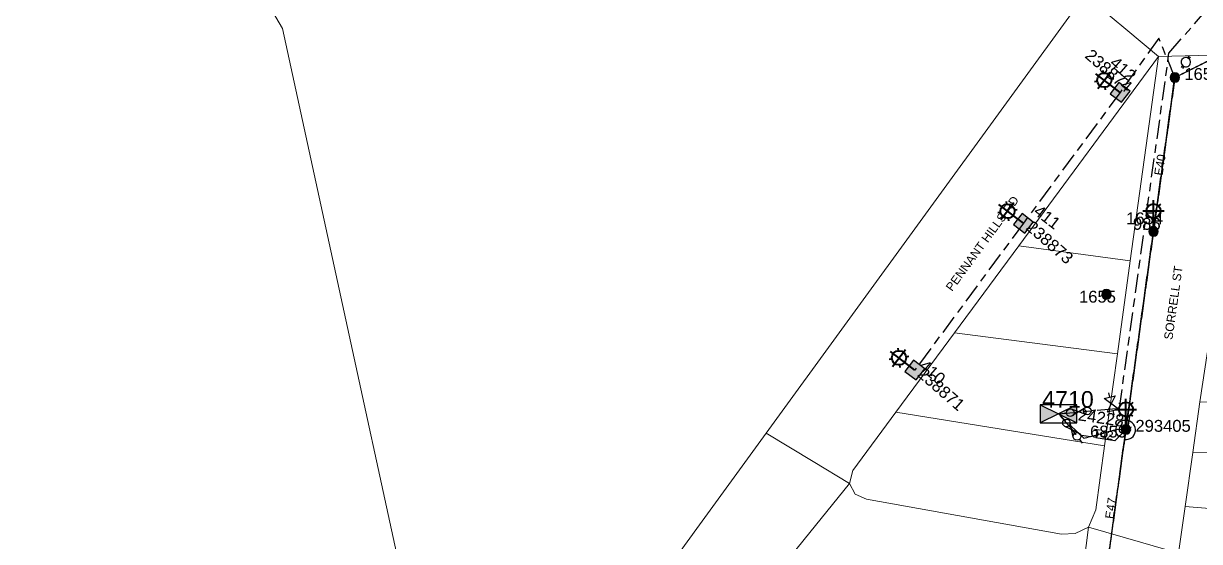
# Model space of a CAD drawing. Header units: metres. Extents: x 315403 to 316343, y 6257875 to 6258324.
# Drawn here: x 315402.9 to 315650.6, y 6258063.1 to 6258172.3 of the extents above; entities that cross this region are included whole.
import ezdxf
from ezdxf.enums import TextEntityAlignment as Align

# ---------------------------------------------------------------- set-up
doc = ezdxf.new("R2010")
doc.units = ezdxf.units.M
doc.linetypes.add('Cable Exist OH', pattern=[1, 1, 0])
doc.linetypes.add('Cable Exist UG', pattern=[8.2, 4, -1.2, 1.8, -1.2])
doc.layers.get('0').update_dxf_attribs({"color": 6})
for name, color, linetype, lineweight in [('Cadastre Buildings_SP_EXT', 9, 'Continuous', 5), ('Cadastre Land Parcels_SP_EXT', 9, 'Continuous', 5), ('Cadastre Roads_SP_EXT', 9, 'Continuous', 5)]:
    doc.layers.add(name, color=color, linetype=linetype, lineweight=lineweight)
for name, color, linetype in [('Equip_LV_EXT', 7, 'Continuous'), ('Equip_SP_HV_EXT', 7, 'Continuous'), ('Equip_SP_LV_EXT', 7, 'Continuous'), ('Equip_SP_SL_EXT', 7, 'Continuous'), ('Mains_HV_EXT', 7, 'Continuous'), ('Mains_LV_EXT', 7, 'Continuous'), ('Mains_SL_EXT', 7, 'Continuous'), ('Sub_SP_EXT', 7, 'Continuous'), ('SupportsOH_SP_TR_HV_LV_SL_EXT', 7, 'Continuous'), ('SupportsUG_SP_LV_SL_EXT', 7, 'Continuous')]:
    doc.layers.add(name, color=color, linetype=linetype)
doc.styles.add('COLUMN_LABEL', font='arial.ttf')
doc.styles.add('iecARIAL', font='arial.ttf', dxfattribs={"height": 2})
doc.styles.add('POLE_LABEL', font='arial.ttf')
doc.styles.get("Standard").update_dxf_attribs({"font": 'arial.ttf'})

# ---------------------------------------------------------------- blocks, each defined once
blk = doc.blocks.new('SUB_PADMOUNT_EXT')
for points in [[(0, 0), (-3.84, 1.92), (-3.84, -1.92)], [(0, 0), (3.84, 1.92), (3.84, -1.92)]]:
    blk.add_hatch(color=256).paths.add_polyline_path(points)
for p, q in [((3.84, 1.92), (-3.84, -1.92)), ((-3.84, 1.92), (3.84, -1.92))]:
    blk.add_line(p, q)
blk.add_lwpolyline([(-3.84, -1.92), (3.84, -1.92), (3.84, 1.92), (-3.84, 1.92)], close=True)
for tag, height, flags, p in [('ASSET_NUM', 3.5, 8, (2, 2)), ('STREET_CODE', 0.2, 9, (1.5, 0)), ('CONSTRUCTED_VOLTAGE', 0.2, 9, (1.5, -0.2)), ('OPERATING_VOLTAGE', 0.2, 9, (1.5, -0.6)), ('ORIENTATION', 0.2, 9, (1.5, -0.8)), ('OWNED_BY', 0.2, 9, (1.5, -1)), ('OPERATED_BY', 0.2, 9, (1.5, -1.2)), ('SECONDARY_VOLTAGE', 0.2, 9, (1.5, -1.6)), ('STATE', 0.2, 9, (1.5, -1.8)), ('SUBSTATION_TYPE', 0.2, 9, (1.5, -2.2)), ('NO_PHASES', 0.2, 9, (1.5, -0.4)), ('MAINTAINED_BY', 0.2, 9, (1.5, -1.4)), ('PARENT', 0.2, 9, (1.5, -2)), ('USAGE', 0.2, 9, (1.5, -2.4)), ('STREETNAME', 0.2, 9, (1.5, -3)), ('SUBURB', 0.2, 9, (1.5, -3.2)), ('Z', 0.2, 1, (1.5, -3.6)), ('LEGEND', 0.2, 9, (1.5, -2.6)), ('LOCATION', 0.2, 9, (1.5, -2.8)), ('NOTES', 0.2, 9, (1.5, -3.4))]:
    blk.add_attdef(tag, text='', height=height, dxfattribs=dict(flags=flags)).set_placement(p, align=Align.MIDDLE_LEFT)
blk = doc.blocks.new('COLUMN_EXT')
blk.add_hatch(color=256).paths.add_polyline_path([(-1.49, 1.48), (-1.49, -1.49), (1.48, -1.49), (1.48, 1.48)])
blk.add_lwpolyline([(-1.49, -1.49), (1.48, -1.49), (1.48, 1.48), (-1.49, 1.48)], close=True)
for tag, height, style, flags, p in [('ASSET_NUM', 2.5, 'COLUMN_LABEL', 8, (2, 2)), ('STRUCTURE_PLANT_NUMBER', 0.2, 'POLE_LABEL', 9, (1.81, 0.03)), ('STREET_CODE', 0.2, 'COLUMN_LABEL', 9, (1.81, -0.2))]:
    blk.add_attdef(tag, text='', height=height, dxfattribs=dict(style=style, flags=flags)).set_placement(p, align=Align.MIDDLE_LEFT)
at = {"flags": 1}
blk.add_attdef('Z', (1.81, -2.35), '', height=0.2, dxfattribs=at)
at = {"flags": 9}
for tag, p in [('COLUMN_TYPE', (1.81, -0.4)), ('OWNED_BY', (1.81, -0.6)), ('STATE', (1.81, -0.8)), ('USAGE', (1.81, -1)), ('STREETNAME', (1.81, -1.6)), ('SUBURB', (1.81, -1.8)), ('LEGEND', (1.81, -1.2)), ('LOCATION', (1.81, -1.4)), ('NOTES', (1.81, -2))]:
    blk.add_attdef(tag, text='', height=0.2, dxfattribs=at).set_placement(p, align=Align.MIDDLE_LEFT)
blk = doc.blocks.new('LV_OH_LINKS_OPEN_EXT')
for p, q in [((-0.17, 4.97), (-0.17, 5.46)), ((0.17, 4.97), (0.17, 5.46)), ((-0.17, 3), (-0.17, 2.5)), ((0.17, 3), (0.17, 2.5))]:
    blk.add_line(p, q)
blk.add_lwpolyline([(0, 2.99, 1), (0, 4.98, 1)], format="xyb", close=True)
at = {"flags": 9}
for tag, p in [('ACTUAL_STATUS', (0, 0)), ('CONSTRUCTED_VOLTAGE', (0, -0.2)), ('OPERATING_VOLTAGE', (0, -0.6)), ('ORIENTATION', (0, -0.8)), ('OWNED_BY', (0, -1)), ('STATE', (0, -1.2)), ('SWITCH_TYPE', (0, -1.4)), ('NO_PHASES', (0, -0.4)), ('USAGE', (0, -1.6)), ('LEGEND', (0, -1.8)), ('NOTES', (0, -2))]:
    blk.add_attdef(tag, text='', height=0.2, dxfattribs=at).set_placement(p, align=Align.MIDDLE_LEFT)
at = {"flags": 1}
blk.add_attdef('Z', (0, 0), '', height=0.2, dxfattribs=at)
blk = doc.blocks.new('SL_LANTERN_EXT')
at = {"lineweight": 40}
for p, q in [((-1.46, 5.68), (-1.06, 5.28)), ((0, 1.97), (0, 6.47)), ((1.46, 5.68), (1.06, 5.28)), ((-2.25, 4.22), (2.25, 4.22)), ((-1.46, 2.76), (-1.06, 3.16)), ((0, 0), (0, 2.72)), ((1.46, 2.76), (1.06, 3.16))]:
    blk.add_line(p, q, dxfattribs=at)
blk.add_circle((0, 4.22), 1.5, dxfattribs=at)
at = {"style": 'iecARIAL', "flags": 8}
blk.add_attdef('ASSET_NUM', (1.5, 1.5), '', height=2.5, dxfattribs=at)
for tag, p, height, flags in [('OPERATING_VOLTAGE', (0.98, -1.65), 0.2, 9), ('ORIENTATION', (0.98, -1.85), 0.2, 9), ('OWNED_BY', (0.98, -2.05), 0.2, 9), ('STATE', (0.98, -2.25), 0.2, 9), ('CONSTRUCTED_VOLTAGE', (0.98, -0.65), 0.2, 9), ('CONTROL_TYPE', (0.98, -0.85), 0.2, 9), ('LANTERN_PURPOSE', (0.98, -1.05), 0.2, 9), ('LANTERN_TYPE', (0.98, -1.25), 0.2, 9), ('NO_PHASES', (0.98, -1.45), 0.2, 9), ('USAGE', (0.98, -2.45), 0.2, 9), ('CEXIST', (0.98, -2.65), 0.2, 9), ('LNUMBER', (2.18, -3.25), 2.5, 8), ('CNEW', (0.98, -2.85), 0.2, 9), ('CNUMBER', (0.98, -3.05), 0.2, 9), ('CREMOVE', (0.98, -3.25), 0.2, 9), ('CREPLACE', (0.98, -3.45), 0.2, 9), ('LKINGHEIGHT', (0.98, -3.65), 0.2, 9), ('LBRACKET', (0.98, -3.85), 0.2, 9), ('LBRACKETVOCAB', (0.98, -4.05), 0.2, 9), ('LCATEGORY', (0.98, -4.25), 0.2, 9), ('LCHARGE1', (0.98, -4.45), 0.2, 9), ('LCHARGE1PERCENT', (0.98, -4.65), 0.2, 9), ('LCHARGE2', (0.98, -4.85), 0.2, 9), ('LCHARGE2PERCENT', (0.98, -5.05), 0.2, 9), ('LCHARGE3', (0.98, -5.25), 0.2, 9), ('LCHARGE3PERCENT', (0.98, -5.45), 0.2, 9), ('LEXIST', (0.98, -5.65), 0.2, 9), ('LLAMP', (0.98, -5.85), 0.2, 9), ('LLAMPVOCAB', (0.98, -6.05), 0.2, 9), ('LMAST', (0.98, -6.25), 0.2, 9), ('LMASTVOCAB', (0.98, -6.45), 0.2, 9), ('LNEW', (0.98, -6.65), 0.2, 9), ('LANTNUMBER', (0.98, -6.85), 0.2, 9), ('LOUTREACH', (0.98, -7.25), 0.2, 9), ('LOUTREACHVOCAB', (0.98, -7.45), 0.2, 9), ('STREETNAME', (0.98, -9.25), 0.2, 9), ('SUBURB', (0.98, -9.45), 0.2, 1), ('LRATECODE', (0.98, -7.65), 0.2, 9), ('LREMOVE', (0.98, -7.85), 0.2, 9), ('LREPLACE', (0.98, -8.05), 0.2, 9), ('LTYPE', (0.98, -8.25), 0.2, 9), ('LTYPEVOCAB', (0.98, -8.45), 0.2, 9), ('LEGEND', (0.98, -8.65), 0.2, 9), ('LOCATION', (0.98, -8.85), 0.2, 9), ('NOTES', (0.98, -9.05), 0.2, 9)]:
    blk.add_attdef(tag, p, '', height=height, dxfattribs=dict(flags=flags))
blk = doc.blocks.new('POLE_EXT')
blk.add_hatch(color=256).paths.add_polyline_path([(-1, 0, 1), (1, 0, 1)])
blk.add_lwpolyline([(-1, 0, 1), (1, 0, 1)], format="xyb", close=True)
for tag, height, flags, p in [('pNumber', 2.5, 8, (-17.84, 2.07)), ('OWNED_BY', 0.2, 9, (1.35, -0.4)), ('SPECIAL_USE', 0.2, 9, (1.35, -0.8)), ('STATE', 0.2, 9, (1.35, -1)), ('cLV', 0.2, 9, (1.35, -1.4)), ('hDepth', 0.2, 9, (1.35, -1.6)), ('hDia', 0.2, 9, (1.35, -1.8)), ('cHV', 0.2, 9, (1.35, -2)), ('PARENT', 0.2, 9, (1.35, -0.6)), ('USAGE', 0.2, 9, (1.35, -1.2)), ('LBRACKET', 0.2, 9, (1.35, -2.2)), ('LExisting', 0.2, 9, (1.35, -2.4)), ('cLinedev', 0.2, 9, (1.35, -3.4)), ('pExisting', 0.2, 9, (1.35, -3.8)), ('pFooting', 0.2, 9, (1.35, -4.4)), ('pNew', 0.2, 9, (1.35, -4.6)), ('pRelocate', 0.2, 9, (1.35, -5)), ('LANTNUMBER', 0.2, 9, (1.35, -2.6)), ('LOther', 0.2, 9, (1.35, -2.8)), ('LRemove', 0.2, 9, (1.35, -3)), ('LEGEND', 0.2, 9, (1.35, -3.2)), ('LOCATION', 0.2, 9, (1.35, -3.6)), ('PFNUMBER', 0.2, 9, (1.35, -4)), ('NEWPFNUMBER', 0.2, 9, (1.35, -4.2)), ('pRemove', 0.2, 9, (1.35, -5.2)), ('pReplace', 0.2, 9, (1.35, -5.4)), ('pStay', 0.2, 9, (1.35, -5.6)), ('pType', 0.2, 9, (1.35, -5.8)), ('cspan', 0.2, 9, (1.35, -6)), ('STREETNAME', 0.2, 9, (1.35, -6.2)), ('SUBURB', 0.2, 9, (1.35, -6.4)), ('OPERATED_BY', 0.2, 9, (1.36, -7.01)), ('NOTES', 0.2, 9, (1.35, -6.6)), ('MAINTAINED_BY', 0.2, 9, (1.36, -6.81))]:
    blk.add_attdef(tag, text='', height=height, dxfattribs=dict(flags=flags)).set_placement(p, align=Align.MIDDLE_LEFT)
at = {"style": 'POLE_LABEL'}
for tag, height, flags, p in [('ASSET_NUM', 2.5, 8, (2, 2)), ('STRUCTURE_PLANT_NUMBER', 0.2, 9, (1.35, 0.03)), ('STREET_CODE', 0.2, 9, (1.35, -0.2))]:
    blk.add_attdef(tag, text='', height=height, dxfattribs=dict(at, flags=flags)).set_placement(p, align=Align.MIDDLE_LEFT)
at = {"flags": 1}
blk.add_attdef('Z', (1.35, -7.33), '', height=0.2, dxfattribs=at)
blk = doc.blocks.new('LV_UG_DFUSE_CLOSED_EXT')
for points in [[(1, 0), (0, 0)], [(5.04, 0.73), (2.16, -0.72)], [(5.05, -0.71), (2.16, 0.72)], [(6.2, 0.01), (7.2, 0.01)]]:
    blk.add_lwpolyline(points)
for centre in [(1.8, 0), (5.4, 0.01)]:
    blk.add_circle(centre, 0.8)
at = {"flags": 9}
for tag, p in [('ACTUAL_STATUS', (0, 0)), ('CONSTRUCTED_VOLTAGE', (0, -0.2)), ('OPERATING_VOLTAGE', (0, -0.6)), ('ORIENTATION', (0, -0.8)), ('STATE', (0, -1)), ('SWITCH_TYPE', (0, -1.2)), ('NO_PHASES', (0, -0.4)), ('USAGE', (0, -1.4)), ('NOTES', (0, -1.6))]:
    blk.add_attdef(tag, text='', height=0.2, dxfattribs=at).set_placement(p, align=Align.MIDDLE_LEFT)
at = {"flags": 1}
blk.add_attdef('Z', (0, 0), '', height=0.2, dxfattribs=at)
blk = doc.blocks.new('HV_DOF_CLOSED_EXT')
for p, q in [((0, 7.9), (0, 6.94)), ((0, 4.06), (0, 3.1))]:
    blk.add_line(p, q)
blk.add_lwpolyline([(-1.2, 4.06), (1.2, 4.06), (-1.2, 6.94), (1.2, 6.94)], close=True)
for tag, height, flags, p in [('ASSET_NUM', 2.5, 8, (2, 2)), ('STREET_CODE', 0.2, 9, (1.5, 0)), ('ACTUAL_STATUS', 0.2, 9, (1.5, -0.2)), ('CONSTRUCTED_VOLTAGE', 0.2, 9, (1.5, -0.4)), ('OPERATING_VOLTAGE', 0.2, 9, (1.5, -0.8)), ('ORIENTATION', 0.2, 9, (1.5, -1)), ('OWNED_BY', 0.2, 9, (1.5, -1.2)), ('OPERATED_BY', 0.2, 9, (1.5, -1.4)), ('STATE', 0.2, 9, (1.5, -1.8)), ('SWITCH_TYPE', 0.2, 9, (1.5, -2)), ('NO_PHASES', 0.2, 9, (1.5, -0.6)), ('MAINTAINED_BY', 0.2, 9, (1.5, -1.6)), ('USAGE', 0.2, 9, (1.5, -2.2)), ('LEGEND', 0.2, 9, (1.5, -2.4)), ('STREETNAME', 0.2, 9, (1.5, -2.8)), ('SUBURB', 0.2, 9, (1.5, -3)), ('Z', 0.2, 1, (1.5, -3.6)), ('LOCATION', 0.2, 9, (1.5, -2.6)), ('NOTES', 0.2, 9, (1.5, -3.2)), ('LABEL_ALIGNMENT', 0.2, 9, (1.5, -3.4))]:
    blk.add_attdef(tag, text='', height=height, dxfattribs=dict(flags=flags)).set_placement(p, align=Align.MIDDLE_LEFT)

msp = doc.modelspace()

# ---------------------------------------------------------------- linework, layer by layer
at = {"layer": 'Cadastre Buildings_SP_EXT', "linetype": 'Continuous'}
for points in [[(315636, 6258122.33), (315612.54, 6258125.47), (315598.98, 6258107.1), (315633.28, 6258102.67), (315636, 6258122.33)], [(315633.28, 6258102.67), (315598.98, 6258107.1), (315586.62, 6258090.37), (315630.57, 6258083.32), (315633.28, 6258102.67)], [(315630.57, 6258083.32), (315586.62, 6258090.37), (315577.55, 6258078.08), (315576.9, 6258075.37), (315578.05, 6258073.09), (315580.47, 6258072.04), (315621.52, 6258064.63), (315624.42, 6258064.79), (315627.19, 6258066.14), (315628.72, 6258069.77), (315630.57, 6258083.32)]]:
    msp.add_lwpolyline(points, close=True, dxfattribs=at)
at = {"layer": 'Cadastre Land Parcels_SP_EXT', "linetype": 'Continuous'}
for points in [[(315505.77, 6258012.16), (315509.75, 6258017.58), (315544.74, 6258065.84), (315559.31, 6258085.98), (315626.45, 6258178.36), (315641.96, 6258199.7), (315721.11, 6258308.71), (315717.15, 6258308.76), (315696.38, 6258308.92), (315563.91, 6258309.91), (315557.6, 6258309.96), (315513.76, 6258310.29), (315402.92, 6258264.09), (315457.44, 6258171.32), (315495.13, 6257997.65), (315505.77, 6258012.16)], [(315636, 6258122.33), (315641.97, 6258165.36), (315612.54, 6258125.47), (315636, 6258122.33)], [(315649.18, 6258081.9), (315674.04, 6258081.67), (315690.76, 6258081.51), (315691.61, 6258091.82), (315650.65, 6258092.53), (315649.18, 6258081.9)], [(315674.04, 6258081.67), (315649.18, 6258081.9), (315647.56, 6258070.47), (315673.35, 6258068.36), (315674.04, 6258081.67)], [(315672.95, 6258060.66), (315673.35, 6258068.36), (315647.56, 6258070.47), (315646.17, 6258060.64), (315672.95, 6258060.66)]]:
    msp.add_lwpolyline(points, close=True, dxfattribs=at)
at = {"layer": 'Cadastre Roads_SP_EXT', "linetype": 'Continuous'}
for points in [[(315641.97, 6258165.36), (315635.04, 6258171.17), (315626.45, 6258178.36), (315559.31, 6258085.98), (315569.24, 6258079.99), (315576.9, 6258075.37), (315577.55, 6258078.08), (315586.62, 6258090.37), (315598.98, 6258107.1), (315612.54, 6258125.47), (315641.97, 6258165.36)], [(315655.05, 6258123.63), (315658.05, 6258144.91), (315661.03, 6258165.86), (315653.11, 6258165.65), (315641.97, 6258165.36), (315636, 6258122.33), (315633.28, 6258102.67), (315630.57, 6258083.32), (315628.72, 6258069.77), (315627.19, 6258066.14), (315638.18, 6258062.96), (315646.17, 6258060.64), (315647.56, 6258070.47), (315649.18, 6258081.9), (315650.65, 6258092.53), (315652.23, 6258103.17), (315653.64, 6258113.41), (315655.05, 6258123.63)], [(315627.19, 6258066.14), (315624.42, 6258064.79), (315621.52, 6258064.63), (315580.47, 6258072.04), (315578.05, 6258073.09), (315576.9, 6258075.37), (315568.54, 6258065.02), (315561.44, 6258056.21), (315584.91, 6258052.12), (315618.73, 6258046.34), (315622.5, 6258045.3), (315624.2, 6258042.89), (315625.7, 6258054.57), (315627.19, 6258066.14)]]:
    msp.add_lwpolyline(points, close=True, dxfattribs=at)
at = {"layer": 'Mains_HV_EXT', "linetype": 'Cable Exist OH'}
for points in [[(315635.05, 6258086.63), (315645.38, 6258160.94), (315663.42, 6258170.01), (315693.75, 6258169.69), (315733.64, 6258169.75)], [(315626.19, 6258084.87), (315633.3, 6258086.79)], [(315629.07, 6258042.48), (315635.05, 6258086.63)], [(315633.3, 6258086.79), (315635.05, 6258086.63)]]:
    msp.add_lwpolyline(points, dxfattribs=at)
at = {"layer": 'Mains_HV_EXT', "linetype": 'Cable Exist UG'}
msp.add_lwpolyline([(315626.19, 6258084.87), (315620.87, 6258090.03)], dxfattribs=at)
at = {"layer": 'Mains_LV_EXT', "linetype": 'Cable Exist UG'}
for points in [[(315620.87, 6258090.03), (315633.7, 6258091.2), (315644, 6258165.03), (315644.11, 6258166.1), (315661.28, 6258185.78), (315663.33, 6258199.06), (315663.72, 6258200.04), (315669.55, 6258207.76), (315714.65, 6258267.78), (315739.12, 6258300.67)], [(315635.05, 6258086.63), (315632.72, 6258084.37), (315624.56, 6258085.66), (315623.82, 6258086.69), (315620.87, 6258090.03)]]:
    msp.add_lwpolyline(points, dxfattribs=at)
at = {"layer": 'Mains_LV_EXT', "linetype": 'Cable Exist OH'}
for points in [[(315663.42, 6258170.01), (315645.38, 6258160.94)], [(315645.38, 6258160.94), (315640.89, 6258128.59)], [(315640.89, 6258128.59), (315635.05, 6258086.63)], [(315635.05, 6258086.63), (315628.97, 6258042.51)]]:
    msp.add_lwpolyline(points, dxfattribs=at)
at = {"layer": 'Mains_LV_EXT', "linetype": 'Continuous'}
for points in [[(315635.33, 6258088.61, 0.794685), (315633.62, 6258085.24)], [(315634.78, 6258084.61, 0.999993), (315635.33, 6258088.63)]]:
    msp.add_lwpolyline(points, format="xyb", dxfattribs=at)
at = {"layer": 'Mains_SL_EXT', "linetype": 'Cable Exist UG'}
for points in [[(315645.38, 6258160.94), (315642.03, 6258169.24), (315633.86, 6258157.82)], [(315633.86, 6258157.82), (315613.48, 6258130.21)], [(315613.48, 6258130.21), (315590.63, 6258099.26)]]:
    msp.add_lwpolyline(points, dxfattribs=at)
at = {"layer": 'Mains_SL_EXT', "linetype": 'Cable Exist OH'}
for points in [[(315645.38, 6258160.94), (315663.42, 6258170.01)], [(315640.89, 6258128.59), (315645.38, 6258160.94)]]:
    msp.add_lwpolyline(points, dxfattribs=at)

# ---------------------------------------------------------------- block references
at = {"layer": 'Equip_LV_EXT'}
for p, rotation in [((315621.56, 6258090.06), 6.202804237243699), ((315621.43, 6258089.52), 308.2010176577809)]:
    msp.add_blockref('LV_UG_DFUSE_CLOSED_EXT', p, dxfattribs=dict(at, rotation=rotation))
at = {"layer": 'Equip_SP_HV_EXT'}
ref = msp.add_blockref('HV_DOF_CLOSED_EXT', (315633.3, 6258086.79), dxfattribs=dict(at, rotation=13.95861607461332))
ref.add_attrib('ASSET_NUM', '6859', dxfattribs={"layer": '0', "height": 2.5}).set_placement((315635.3, 6258087.54), align=Align.TOP_RIGHT)
at = {"layer": 'Equip_SP_LV_EXT', "rotation": 324.4961154560597}
msp.add_blockref('LV_OH_LINKS_OPEN_EXT', (315645.38, 6258160.94), dxfattribs=at)
at = {"layer": 'Equip_SP_SL_EXT'}
ref = msp.add_blockref('SL_LANTERN_EXT', (315633.86, 6258157.82), dxfattribs=dict(at, rotation=52.48211552284748))
ref.add_attrib('ASSET_NUM', '412', dxfattribs={"layer": '0', "height": 2.5, "rotation": 318.8687, "style": 'iecARIAL'}).set_placement((315635.36, 6258159.32), align=Align.BOTTOM_RIGHT)
ref = msp.add_blockref('SL_LANTERN_EXT', (315613.48, 6258130.21), dxfattribs=dict(at, rotation=52.48211552284748))
ref.add_attrib('ASSET_NUM', '411', dxfattribs={"layer": '0', "height": 2.5, "rotation": 322.4364, "style": 'iecARIAL'}).set_placement((315614.98, 6258131.71), align=Align.BOTTOM_LEFT)
ref = msp.add_blockref('SL_LANTERN_EXT', (315640.89, 6258128.59), dxfattribs=at)
ref.add_attrib('ASSET_NUM', '986', dxfattribs={"layer": '0', "height": 2.5, "rotation": 359.9381, "style": 'iecARIAL'}).set_placement((315642.39, 6258130.09), align=Align.MIDDLE_RIGHT)
ref = msp.add_blockref('SL_LANTERN_EXT', (315590.63, 6258099.26), dxfattribs=dict(at, rotation=52.44810183786671))
ref.add_attrib('ASSET_NUM', '410', dxfattribs={"layer": '0', "height": 2.5, "rotation": 318.8687, "style": 'iecARIAL'}).set_placement((315592.13, 6258100.76), align=Align.MIDDLE_LEFT)
ref = msp.add_blockref('SL_LANTERN_EXT', (315635.08, 6258086.75), dxfattribs=at)
ref.add_attrib('ASSET_NUM', '242281', dxfattribs={"layer": '0', "height": 2.5, "rotation": 351.7668, "style": 'iecARIAL'}).set_placement((315636.58, 6258088.25), align=Align.MIDDLE_RIGHT)
at = {"layer": 'Sub_SP_EXT'}
ref = msp.add_blockref('SUB_PADMOUNT_EXT', (315620.87, 6258090.03), dxfattribs=at)
ref.add_attrib('ASSET_NUM', '4710', dxfattribs={"layer": '0', "height": 3.5}).set_placement((315622.87, 6258090.28), align=Align.BOTTOM_CENTER)
at = {"layer": 'SupportsOH_SP_TR_HV_LV_SL_EXT'}
ref = msp.add_blockref('POLE_EXT', (315645.38, 6258160.94), dxfattribs=at)
ref.add_attrib('ASSET_NUM', '1653', dxfattribs={"layer": '0', "height": 2.5, "rotation": 359.9946, "style": 'POLE_LABEL'}).set_placement((315647.38, 6258161.69), align=Align.MIDDLE_LEFT)
ref = msp.add_blockref('POLE_EXT', (315640.89, 6258128.51), dxfattribs=at)
ref.add_attrib('ASSET_NUM', '1654', dxfattribs={"layer": '0', "height": 2.5, "rotation": 359.9564, "style": 'POLE_LABEL'}).set_placement((315642.89, 6258129.26), align=Align.BOTTOM_RIGHT)
ref = msp.add_blockref('POLE_EXT', (315630.97, 6258115.23), dxfattribs=at)
ref.add_attrib('ASSET_NUM', '1655', dxfattribs={"layer": '0', "height": 2.5, "rotation": 359.9748, "style": 'POLE_LABEL'}).set_placement((315632.97, 6258115.98), align=Align.TOP_RIGHT)
ref = msp.add_blockref('POLE_EXT', (315635.08, 6258086.75), dxfattribs=at)
ref.add_attrib('ASSET_NUM', '293405', dxfattribs={"layer": '0', "height": 2.5, "style": 'POLE_LABEL'}).set_placement((315637.08, 6258087.5), align=Align.MIDDLE_LEFT)
at = {"layer": 'SupportsUG_SP_LV_SL_EXT'}
ref = msp.add_blockref('COLUMN_EXT', (315633.86, 6258157.82), dxfattribs=dict(at, rotation=52.48211552284748))
ref.add_attrib('ASSET_NUM', '238874', dxfattribs={"layer": '0', "height": 2.5, "rotation": 318.8687, "style": 'COLUMN_LABEL'}).set_placement((315635.86, 6258158.57), align=Align.MIDDLE_RIGHT)
ref = msp.add_blockref('COLUMN_EXT', (315613.48, 6258130.21), dxfattribs=dict(at, rotation=52.48211552284748))
ref.add_attrib('ASSET_NUM', '238873', dxfattribs={"layer": '0', "height": 2.5, "rotation": 318.8687, "style": 'COLUMN_LABEL'}).set_placement((315615.48, 6258130.96), align=Align.TOP_LEFT)
ref = msp.add_blockref('COLUMN_EXT', (315590.63, 6258099.26), dxfattribs=dict(at, rotation=52.44810183786671))
ref.add_attrib('ASSET_NUM', '238871', dxfattribs={"layer": '0', "height": 2.5, "rotation": 318.8687, "style": 'COLUMN_LABEL'}).set_placement((315592.63, 6258100.01), align=Align.TOP_LEFT)

# ---------------------------------------------------------------- texts
at = {"layer": 'Cadastre Roads_SP_EXT'}
for s, rotation, p in [('PENNANT HILLS RD', 53.7857, (315598.46, 6258115.72)), ('SORRELL ST', 82.0332, (315644.86, 6258105.57))]:
    msp.add_text(s, height=1.8, rotation=rotation, dxfattribs=at).set_placement(p)
at = {"layer": 'Mains_LV_EXT'}
for s, rotation, p in [('E40', 81.007, (315642.78, 6258140.18)), ('T42', 352.0407, (315628.01, 6258085.12)), ('E47', 82.143, (315632.46, 6258067.79))]:
    msp.add_text(s, height=1.8, rotation=rotation, dxfattribs=at).set_placement(p)

doc.saveas('drawing.dxf')
